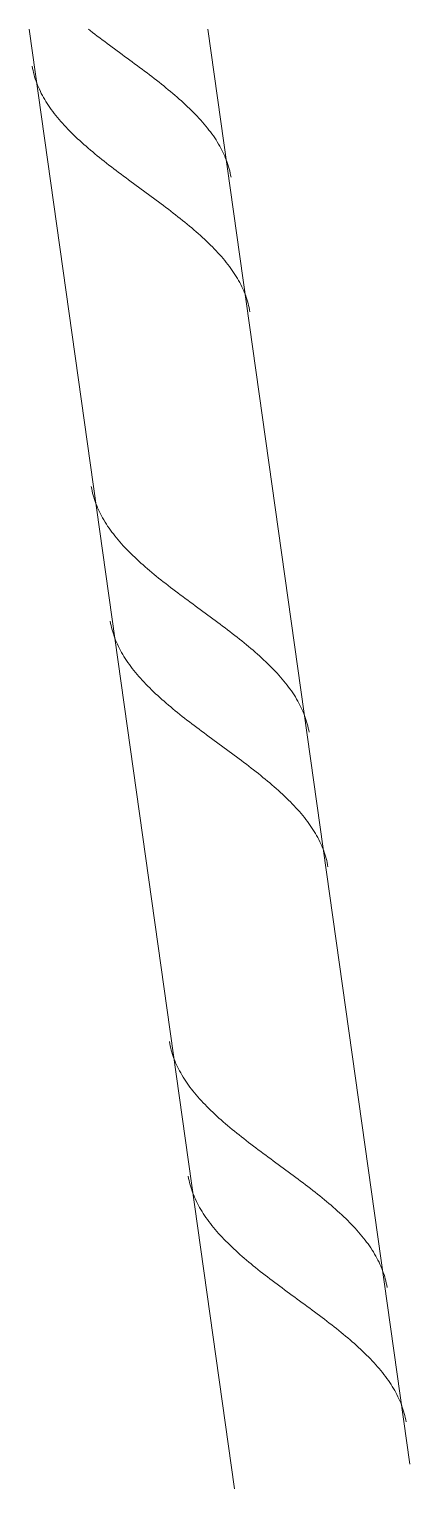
# Model space of a CAD drawing. Header units: inches. Extents: x -16566 to 235, y -92 to 81.
# Drawn here: x -16547.013 to -16545.938, y -64.625 to -60.5 of the extents above; entities that cross this region are included whole.
import ezdxf

# ---------------------------------------------------------------- set-up
doc = ezdxf.new("R2010")
doc.units = ezdxf.units.IN
doc.header["$MEASUREMENT"] = 0
doc.layers.add('A-WALL', color=113, linetype='Continuous', lineweight=18)
doc.layers.add('A-WALL-PATT', color=111, linetype='Continuous', lineweight=18)

# ---------------------------------------------------------------- blocks, each defined once
blk = doc.blocks.new('FP_7-DETAIL - FLOOR FRAMING - HOLLOWCORE SLAB FRONT')
at = {"layer": 'A-WALL', "lineweight": 9}
for p, q in [((16760.1373, -60.5003), (16760.7171, -64.6253)), ((16761.2122, -64.5557), (16760.6423, -60.5003))]:
    blk.add_line(p, q, dxfattribs=at)
at = {"layer": 'A-WALL-PATT', "color": 8, "lineweight": 9}
for p, q in [((16760.3044, -60.5003), (16760.3091, -60.504)), ((16760.3091, -60.504), (16760.3159, -60.5092)), ((16760.3159, -60.5092), (16760.3228, -60.5145)), ((16760.3228, -60.5145), (16760.3297, -60.5197)), ((16760.3297, -60.5197), (16760.3366, -60.5249)), ((16760.3366, -60.5249), (16760.3435, -60.5301)), ((16760.3435, -60.5301), (16760.3505, -60.5353)), ((16760.3505, -60.5353), (16760.3575, -60.5406)), ((16760.3575, -60.5406), (16760.3645, -60.5458)), ((16760.3645, -60.5458), (16760.3716, -60.551)), ((16760.3716, -60.551), (16760.3786, -60.5562)), ((16760.3786, -60.5562), (16760.3857, -60.5614)), ((16760.3857, -60.5614), (16760.3928, -60.5666)), ((16760.3928, -60.5666), (16760.3999, -60.5718)), ((16760.3999, -60.5718), (16760.4069, -60.577)), ((16760.4069, -60.577), (16760.414, -60.5822)), ((16760.414, -60.5822), (16760.4211, -60.5874)), ((16760.4211, -60.5874), (16760.4281, -60.5926)), ((16760.4281, -60.5926), (16760.4352, -60.5978)), ((16760.1458, -60.6048), (16760.1469, -60.6109)), ((16760.1469, -60.6109), (16760.1481, -60.6169)), ((16760.1481, -60.6169), (16760.1495, -60.6229)), ((16760.1495, -60.6229), (16760.151, -60.6289)), ((16760.151, -60.6289), (16760.1527, -60.6348)), ((16760.1527, -60.6348), (16760.1546, -60.6408)), ((16760.4352, -60.5978), (16760.4422, -60.603)), ((16760.4422, -60.603), (16760.4492, -60.6082)), ((16760.4492, -60.6082), (16760.4562, -60.6134)), ((16760.4562, -60.6134), (16760.4631, -60.6186)), ((16760.4631, -60.6186), (16760.4701, -60.6239)), ((16760.4701, -60.6239), (16760.4769, -60.6291)), ((16760.4769, -60.6291), (16760.4838, -60.6343)), ((16760.4838, -60.6343), (16760.4906, -60.6396)), ((16760.1546, -60.6408), (16760.1566, -60.6467)), ((16760.1566, -60.6467), (16760.1587, -60.6526)), ((16760.1587, -60.6526), (16760.161, -60.6584)), ((16760.161, -60.6584), (16760.1634, -60.6643)), ((16760.1634, -60.6643), (16760.166, -60.6701)), ((16760.166, -60.6701), (16760.1688, -60.6759)), ((16760.1688, -60.6759), (16760.1716, -60.6817)), ((16760.4906, -60.6396), (16760.4973, -60.6448)), ((16760.4973, -60.6448), (16760.504, -60.6501)), ((16760.504, -60.6501), (16760.5106, -60.6553)), ((16760.5106, -60.6553), (16760.5172, -60.6606)), ((16760.5172, -60.6606), (16760.5237, -60.6659)), ((16760.5237, -60.6659), (16760.5302, -60.6712)), ((16760.5302, -60.6712), (16760.5366, -60.6765)), ((16760.5366, -60.6765), (16760.5429, -60.6818)), ((16760.1716, -60.6817), (16760.1747, -60.6875)), ((16760.1747, -60.6875), (16760.1778, -60.6933)), ((16760.1778, -60.6933), (16760.1811, -60.699)), ((16760.1811, -60.699), (16760.1846, -60.7047)), ((16760.1846, -60.7047), (16760.1882, -60.7104)), ((16760.1882, -60.7104), (16760.1919, -60.7161)), ((16760.1919, -60.7161), (16760.1958, -60.7217)), ((16760.5429, -60.6818), (16760.5491, -60.6871)), ((16760.5491, -60.6871), (16760.5553, -60.6924)), ((16760.5553, -60.6924), (16760.5613, -60.6978)), ((16760.5613, -60.6978), (16760.5673, -60.7031)), ((16760.5673, -60.7031), (16760.5732, -60.7085)), ((16760.5732, -60.7085), (16760.579, -60.7139)), ((16760.579, -60.7139), (16760.5848, -60.7193)), ((16760.5848, -60.7193), (16760.5904, -60.7247)), ((16760.1958, -60.7217), (16760.1997, -60.7274)), ((16760.1997, -60.7274), (16760.2039, -60.733)), ((16760.2039, -60.733), (16760.2081, -60.7386)), ((16760.2081, -60.7386), (16760.2125, -60.7441)), ((16760.2125, -60.7441), (16760.217, -60.7497)), ((16760.217, -60.7497), (16760.2216, -60.7553)), ((16760.2216, -60.7553), (16760.2264, -60.7608)), ((16760.2264, -60.7608), (16760.2312, -60.7663)), ((16760.5904, -60.7247), (16760.5959, -60.7301)), ((16760.5959, -60.7301), (16760.6013, -60.7355)), ((16760.6013, -60.7355), (16760.6066, -60.741)), ((16760.6066, -60.741), (16760.6118, -60.7465)), ((16760.6118, -60.7465), (16760.6169, -60.7519)), ((16760.6169, -60.7519), (16760.6219, -60.7574)), ((16760.6219, -60.7574), (16760.6268, -60.7629)), ((16760.2312, -60.7663), (16760.2362, -60.7718)), ((16760.2362, -60.7718), (16760.2413, -60.7773)), ((16760.2413, -60.7773), (16760.2465, -60.7827)), ((16760.2465, -60.7827), (16760.2518, -60.7882)), ((16760.2518, -60.7882), (16760.2572, -60.7936)), ((16760.2572, -60.7936), (16760.2628, -60.799)), ((16760.2628, -60.799), (16760.2684, -60.8045)), ((16760.6268, -60.7629), (16760.6315, -60.7685)), ((16760.6315, -60.7685), (16760.6361, -60.774)), ((16760.6361, -60.774), (16760.6407, -60.7796)), ((16760.6407, -60.7796), (16760.645, -60.7852)), ((16760.645, -60.7852), (16760.6493, -60.7908)), ((16760.6493, -60.7908), (16760.6534, -60.7964)), ((16760.6534, -60.7964), (16760.6574, -60.802)), ((16760.6574, -60.802), (16760.6612, -60.8077)), ((16760.2684, -60.8045), (16760.2741, -60.8098)), ((16760.2741, -60.8098), (16760.2799, -60.8152)), ((16760.2799, -60.8152), (16760.2858, -60.8206)), ((16760.2858, -60.8206), (16760.2918, -60.8259)), ((16760.2918, -60.8259), (16760.2979, -60.8313)), ((16760.2979, -60.8313), (16760.304, -60.8366)), ((16760.304, -60.8366), (16760.3103, -60.8419)), ((16760.3103, -60.8419), (16760.3166, -60.8472)), ((16760.6612, -60.8077), (16760.665, -60.8133)), ((16760.665, -60.8133), (16760.6686, -60.819)), ((16760.6686, -60.819), (16760.672, -60.8248)), ((16760.672, -60.8248), (16760.6753, -60.8305)), ((16760.6753, -60.8305), (16760.6785, -60.8362)), ((16760.6785, -60.8362), (16760.6815, -60.842)), ((16760.6815, -60.842), (16760.6844, -60.8478)), ((16760.3166, -60.8472), (16760.323, -60.8525)), ((16760.323, -60.8525), (16760.3294, -60.8578)), ((16760.3294, -60.8578), (16760.3359, -60.8631)), ((16760.3359, -60.8631), (16760.3425, -60.8684)), ((16760.3425, -60.8684), (16760.3491, -60.8737)), ((16760.3491, -60.8737), (16760.3558, -60.8789)), ((16760.3558, -60.8789), (16760.3626, -60.8842)), ((16760.3626, -60.8842), (16760.3694, -60.8894)), ((16760.6844, -60.8478), (16760.6871, -60.8536)), ((16760.6871, -60.8536), (16760.6897, -60.8594)), ((16760.6897, -60.8594), (16760.6921, -60.8653)), ((16760.6921, -60.8653), (16760.6944, -60.8712)), ((16760.6944, -60.8712), (16760.6966, -60.8771)), ((16760.6966, -60.8771), (16760.6986, -60.883)), ((16760.6986, -60.883), (16760.7004, -60.8889)), ((16760.3694, -60.8894), (16760.3762, -60.8946)), ((16760.3762, -60.8946), (16760.3831, -60.8999)), ((16760.3831, -60.8999), (16760.39, -60.9051)), ((16760.39, -60.9051), (16760.3969, -60.9103)), ((16760.3969, -60.9103), (16760.4039, -60.9155)), ((16760.4039, -60.9155), (16760.4109, -60.9207)), ((16760.4109, -60.9207), (16760.418, -60.9259)), ((16760.418, -60.9259), (16760.425, -60.9312)), ((16760.7004, -60.8889), (16760.7021, -60.8949)), ((16760.7021, -60.8949), (16760.7037, -60.9009)), ((16760.7037, -60.9009), (16760.705, -60.9069)), ((16760.705, -60.9069), (16760.7063, -60.9129)), ((16760.7063, -60.9129), (16760.7074, -60.9189)), ((16760.425, -60.9312), (16760.4321, -60.9364)), ((16760.4321, -60.9364), (16760.4391, -60.9416)), ((16760.4391, -60.9416), (16760.4462, -60.9468)), ((16760.4462, -60.9468), (16760.4533, -60.952)), ((16760.4533, -60.952), (16760.4604, -60.9572)), ((16760.4604, -60.9572), (16760.4674, -60.9624)), ((16760.4674, -60.9624), (16760.4745, -60.9676)), ((16760.4745, -60.9676), (16760.4816, -60.9728)), ((16760.4816, -60.9728), (16760.4886, -60.978)), ((16760.4886, -60.978), (16760.4956, -60.9832)), ((16760.4956, -60.9832), (16760.5027, -60.9884)), ((16760.5027, -60.9884), (16760.5096, -60.9936)), ((16760.5096, -60.9936), (16760.5166, -60.9988)), ((16760.5166, -60.9988), (16760.5235, -61.0041)), ((16760.5235, -61.0041), (16760.5304, -61.0093)), ((16760.5304, -61.0093), (16760.5372, -61.0145)), ((16760.5372, -61.0145), (16760.544, -61.0198)), ((16760.544, -61.0198), (16760.5507, -61.025)), ((16760.5507, -61.025), (16760.5574, -61.0303)), ((16760.5574, -61.0303), (16760.5641, -61.0355)), ((16760.5641, -61.0355), (16760.5706, -61.0408)), ((16760.5706, -61.0408), (16760.5772, -61.0461)), ((16760.5772, -61.0461), (16760.5836, -61.0514)), ((16760.5836, -61.0514), (16760.59, -61.0567)), ((16760.59, -61.0567), (16760.5963, -61.062)), ((16760.5963, -61.062), (16760.6025, -61.0673)), ((16760.6025, -61.0673), (16760.6087, -61.0726)), ((16760.6087, -61.0726), (16760.6148, -61.078)), ((16760.6148, -61.078), (16760.6208, -61.0833)), ((16760.6208, -61.0833), (16760.6267, -61.0887)), ((16760.6267, -61.0887), (16760.6325, -61.0941)), ((16760.6325, -61.0941), (16760.6382, -61.0995)), ((16760.6382, -61.0995), (16760.6438, -61.1049)), ((16760.6438, -61.1049), (16760.6493, -61.1103)), ((16760.6493, -61.1103), (16760.6548, -61.1157)), ((16760.6548, -61.1157), (16760.6601, -61.1212)), ((16760.6601, -61.1212), (16760.6653, -61.1266)), ((16760.6653, -61.1266), (16760.6704, -61.1321)), ((16760.6704, -61.1321), (16760.6753, -61.1376)), ((16760.6753, -61.1376), (16760.6802, -61.1431)), ((16760.6802, -61.1431), (16760.685, -61.1487)), ((16760.685, -61.1487), (16760.6896, -61.1542)), ((16760.6896, -61.1542), (16760.6941, -61.1598)), ((16760.6941, -61.1598), (16760.6985, -61.1654)), ((16760.6985, -61.1654), (16760.7027, -61.1709)), ((16760.7027, -61.1709), (16760.7068, -61.1766)), ((16760.7068, -61.1766), (16760.7108, -61.1822)), ((16760.7108, -61.1822), (16760.7147, -61.1879)), ((16760.7147, -61.1879), (16760.7184, -61.1935)), ((16760.7184, -61.1935), (16760.722, -61.1992)), ((16760.722, -61.1992), (16760.7254, -61.2049)), ((16760.7254, -61.2049), (16760.7287, -61.2107)), ((16760.7287, -61.2107), (16760.7319, -61.2164)), ((16760.7319, -61.2164), (16760.7349, -61.2222)), ((16760.7349, -61.2222), (16760.7378, -61.228)), ((16760.7378, -61.228), (16760.7406, -61.2338)), ((16760.7406, -61.2338), (16760.7431, -61.2396)), ((16760.7431, -61.2396), (16760.7456, -61.2455)), ((16760.7456, -61.2455), (16760.7479, -61.2513)), ((16760.7479, -61.2513), (16760.75, -61.2572)), ((16760.75, -61.2572), (16760.752, -61.2632)), ((16760.752, -61.2632), (16760.7539, -61.2691)), ((16760.7539, -61.2691), (16760.7555, -61.2751)), ((16760.7555, -61.2751), (16760.7571, -61.281)), ((16760.7571, -61.281), (16760.7585, -61.287)), ((16760.7585, -61.287), (16760.7597, -61.2931)), ((16760.7597, -61.2931), (16760.7608, -61.2991)), ((16760.3128, -61.7931), (16760.3139, -61.7992)), ((16760.3139, -61.7992), (16760.3151, -61.8052)), ((16760.3151, -61.8052), (16760.3165, -61.8112)), ((16760.3165, -61.8112), (16760.318, -61.8172)), ((16760.318, -61.8172), (16760.3197, -61.8231)), ((16760.3197, -61.8231), (16760.3216, -61.8291)), ((16760.3216, -61.8291), (16760.3236, -61.835)), ((16760.3236, -61.835), (16760.3257, -61.8409)), ((16760.3257, -61.8409), (16760.328, -61.8468)), ((16760.328, -61.8468), (16760.3304, -61.8526)), ((16760.3304, -61.8526), (16760.333, -61.8584)), ((16760.333, -61.8584), (16760.3358, -61.8643)), ((16760.3358, -61.8643), (16760.3386, -61.8701)), ((16760.3386, -61.8701), (16760.3417, -61.8758)), ((16760.3417, -61.8758), (16760.3448, -61.8816)), ((16760.3448, -61.8816), (16760.3481, -61.8873)), ((16760.3481, -61.8873), (16760.3516, -61.893)), ((16760.3516, -61.893), (16760.3552, -61.8987)), ((16760.3552, -61.8987), (16760.3589, -61.9044)), ((16760.3589, -61.9044), (16760.3628, -61.91)), ((16760.3628, -61.91), (16760.3667, -61.9157)), ((16760.3667, -61.9157), (16760.3709, -61.9213)), ((16760.3709, -61.9213), (16760.3751, -61.9269)), ((16760.3751, -61.9269), (16760.3795, -61.9325)), ((16760.3795, -61.9325), (16760.384, -61.938)), ((16760.384, -61.938), (16760.3886, -61.9436)), ((16760.3886, -61.9436), (16760.3934, -61.9491)), ((16760.3934, -61.9491), (16760.3982, -61.9546)), ((16760.3982, -61.9546), (16760.4032, -61.9601)), ((16760.4032, -61.9601), (16760.4083, -61.9656)), ((16760.4083, -61.9656), (16760.4135, -61.9711)), ((16760.4135, -61.9711), (16760.4188, -61.9765)), ((16760.4188, -61.9765), (16760.4242, -61.9819)), ((16760.4242, -61.9819), (16760.4298, -61.9874)), ((16760.4298, -61.9874), (16760.4354, -61.9928)), ((16760.4354, -61.9928), (16760.4411, -61.9982)), ((16760.4411, -61.9982), (16760.4469, -62.0035)), ((16760.4469, -62.0035), (16760.4528, -62.0089)), ((16760.4528, -62.0089), (16760.4588, -62.0143)), ((16760.4588, -62.0143), (16760.4649, -62.0196)), ((16760.4649, -62.0196), (16760.471, -62.0249)), ((16760.471, -62.0249), (16760.4773, -62.0303)), ((16760.4773, -62.0303), (16760.4836, -62.0356)), ((16760.4836, -62.0356), (16760.49, -62.0409)), ((16760.49, -62.0409), (16760.4964, -62.0462)), ((16760.4964, -62.0462), (16760.5029, -62.0514)), ((16760.5029, -62.0514), (16760.5095, -62.0567)), ((16760.5095, -62.0567), (16760.5161, -62.062)), ((16760.5161, -62.062), (16760.5228, -62.0672)), ((16760.5228, -62.0672), (16760.5296, -62.0725)), ((16760.5296, -62.0725), (16760.5364, -62.0777)), ((16760.5364, -62.0777), (16760.5432, -62.083)), ((16760.5432, -62.083), (16760.5501, -62.0882)), ((16760.5501, -62.0882), (16760.557, -62.0934)), ((16760.557, -62.0934), (16760.564, -62.0986)), ((16760.564, -62.0986), (16760.5709, -62.1038)), ((16760.5709, -62.1038), (16760.5779, -62.1091)), ((16760.5779, -62.1091), (16760.585, -62.1143)), ((16760.585, -62.1143), (16760.592, -62.1195)), ((16760.592, -62.1195), (16760.5991, -62.1247)), ((16760.5991, -62.1247), (16760.6061, -62.1299)), ((16760.6061, -62.1299), (16760.6132, -62.1351)), ((16760.6132, -62.1351), (16760.6203, -62.1403)), ((16760.6203, -62.1403), (16760.6274, -62.1455)), ((16760.6274, -62.1455), (16760.6345, -62.1507)), ((16760.6345, -62.1507), (16760.6415, -62.1559)), ((16760.6415, -62.1559), (16760.6486, -62.1611)), ((16760.6486, -62.1611), (16760.6556, -62.1663)), ((16760.3662, -62.1733), (16760.3673, -62.1794)), ((16760.3673, -62.1794), (16760.3685, -62.1854)), ((16760.3685, -62.1854), (16760.3699, -62.1914)), ((16760.3699, -62.1914), (16760.3715, -62.1974)), ((16760.3715, -62.1974), (16760.3732, -62.2033)), ((16760.3732, -62.2033), (16760.375, -62.2093)), ((16760.6556, -62.1663), (16760.6627, -62.1715)), ((16760.6627, -62.1715), (16760.6697, -62.1767)), ((16760.6697, -62.1767), (16760.6766, -62.1819)), ((16760.6766, -62.1819), (16760.6836, -62.1872)), ((16760.6836, -62.1872), (16760.6905, -62.1924)), ((16760.6905, -62.1924), (16760.6974, -62.1976)), ((16760.6974, -62.1976), (16760.7042, -62.2028)), ((16760.7042, -62.2028), (16760.711, -62.2081)), ((16760.375, -62.2093), (16760.377, -62.2152)), ((16760.377, -62.2152), (16760.3791, -62.2211)), ((16760.3791, -62.2211), (16760.3814, -62.2269)), ((16760.3814, -62.2269), (16760.3839, -62.2328)), ((16760.3839, -62.2328), (16760.3865, -62.2386)), ((16760.3865, -62.2386), (16760.3892, -62.2444)), ((16760.3892, -62.2444), (16760.3921, -62.2502)), ((16760.711, -62.2081), (16760.7177, -62.2133)), ((16760.7177, -62.2133), (16760.7244, -62.2186)), ((16760.7244, -62.2186), (16760.7311, -62.2239)), ((16760.7311, -62.2239), (16760.7377, -62.2291)), ((16760.7377, -62.2291), (16760.7442, -62.2344)), ((16760.7442, -62.2344), (16760.7506, -62.2397)), ((16760.7506, -62.2397), (16760.757, -62.245)), ((16760.757, -62.245), (16760.7633, -62.2503)), ((16760.3921, -62.2502), (16760.3951, -62.256)), ((16760.3951, -62.256), (16760.3983, -62.2618)), ((16760.3983, -62.2618), (16760.4016, -62.2675)), ((16760.4016, -62.2675), (16760.405, -62.2732)), ((16760.405, -62.2732), (16760.4086, -62.2789)), ((16760.4086, -62.2789), (16760.4123, -62.2846)), ((16760.4123, -62.2846), (16760.4162, -62.2902)), ((16760.7633, -62.2503), (16760.7696, -62.2556)), ((16760.7696, -62.2556), (16760.7757, -62.261)), ((16760.7757, -62.261), (16760.7818, -62.2663)), ((16760.7818, -62.2663), (16760.7878, -62.2716)), ((16760.7878, -62.2716), (16760.7937, -62.277)), ((16760.7937, -62.277), (16760.7995, -62.2824)), ((16760.7995, -62.2824), (16760.8052, -62.2878)), ((16760.4162, -62.2902), (16760.4202, -62.2959)), ((16760.4202, -62.2959), (16760.4243, -62.3015)), ((16760.4243, -62.3015), (16760.4286, -62.3071)), ((16760.4286, -62.3071), (16760.4329, -62.3127)), ((16760.4329, -62.3127), (16760.4374, -62.3182)), ((16760.4374, -62.3182), (16760.4421, -62.3238)), ((16760.4421, -62.3238), (16760.4468, -62.3293)), ((16760.8052, -62.2878), (16760.8108, -62.2932)), ((16760.8108, -62.2932), (16760.8163, -62.2986)), ((16760.8163, -62.2986), (16760.8218, -62.304)), ((16760.8218, -62.304), (16760.8271, -62.3095)), ((16760.8271, -62.3095), (16760.8323, -62.315)), ((16760.8323, -62.315), (16760.8374, -62.3204)), ((16760.8374, -62.3204), (16760.8424, -62.3259)), ((16760.8424, -62.3259), (16760.8472, -62.3315)), ((16760.4468, -62.3293), (16760.4517, -62.3348)), ((16760.4517, -62.3348), (16760.4566, -62.3403)), ((16760.4566, -62.3403), (16760.4617, -62.3458)), ((16760.4617, -62.3458), (16760.4669, -62.3512)), ((16760.4669, -62.3512), (16760.4723, -62.3567)), ((16760.4723, -62.3567), (16760.4777, -62.3621)), ((16760.4777, -62.3621), (16760.4832, -62.3676)), ((16760.4832, -62.3676), (16760.4888, -62.373)), ((16760.8472, -62.3315), (16760.852, -62.337)), ((16760.852, -62.337), (16760.8566, -62.3425)), ((16760.8566, -62.3425), (16760.8611, -62.3481)), ((16760.8611, -62.3481), (16760.8655, -62.3537)), ((16760.8655, -62.3537), (16760.8697, -62.3593)), ((16760.8697, -62.3593), (16760.8738, -62.3649)), ((16760.8738, -62.3649), (16760.8778, -62.3705)), ((16760.4888, -62.373), (16760.4945, -62.3783)), ((16760.4945, -62.3783), (16760.5003, -62.3837)), ((16760.5003, -62.3837), (16760.5062, -62.3891)), ((16760.5062, -62.3891), (16760.5122, -62.3944)), ((16760.5122, -62.3944), (16760.5183, -62.3998)), ((16760.5183, -62.3998), (16760.5245, -62.4051)), ((16760.5245, -62.4051), (16760.5307, -62.4104)), ((16760.5307, -62.4104), (16760.537, -62.4158)), ((16760.8778, -62.3705), (16760.8817, -62.3762)), ((16760.8817, -62.3762), (16760.8854, -62.3819)), ((16760.8854, -62.3819), (16760.889, -62.3875)), ((16760.889, -62.3875), (16760.8924, -62.3933)), ((16760.8924, -62.3933), (16760.8958, -62.399)), ((16760.8958, -62.399), (16760.8989, -62.4047)), ((16760.8989, -62.4047), (16760.9019, -62.4105)), ((16760.9019, -62.4105), (16760.9048, -62.4163)), ((16760.537, -62.4158), (16760.5434, -62.4211)), ((16760.5434, -62.4211), (16760.5498, -62.4263)), ((16760.5498, -62.4263), (16760.5564, -62.4316)), ((16760.5564, -62.4316), (16760.5629, -62.4369)), ((16760.5629, -62.4369), (16760.5696, -62.4422)), ((16760.5696, -62.4422), (16760.5763, -62.4474)), ((16760.5763, -62.4474), (16760.583, -62.4527)), ((16760.9048, -62.4163), (16760.9076, -62.4221)), ((16760.9076, -62.4221), (16760.9101, -62.4279)), ((16760.9101, -62.4279), (16760.9126, -62.4338)), ((16760.9126, -62.4338), (16760.9149, -62.4397)), ((16760.9149, -62.4397), (16760.917, -62.4456)), ((16760.917, -62.4456), (16760.919, -62.4515)), ((16760.919, -62.4515), (16760.9209, -62.4574)), ((16760.583, -62.4527), (16760.5898, -62.4579)), ((16760.5898, -62.4579), (16760.5966, -62.4631)), ((16760.5966, -62.4631), (16760.6035, -62.4684)), ((16760.6035, -62.4684), (16760.6104, -62.4736)), ((16760.6104, -62.4736), (16760.6174, -62.4788)), ((16760.6174, -62.4788), (16760.6244, -62.484)), ((16760.6244, -62.484), (16760.6314, -62.4892)), ((16760.6314, -62.4892), (16760.6384, -62.4944)), ((16760.9209, -62.4574), (16760.9226, -62.4634)), ((16760.9226, -62.4634), (16760.9241, -62.4694)), ((16760.9241, -62.4694), (16760.9255, -62.4754)), ((16760.9255, -62.4754), (16760.9267, -62.4814)), ((16760.9267, -62.4814), (16760.9278, -62.4874)), ((16760.6384, -62.4944), (16760.6454, -62.4997)), ((16760.6454, -62.4997), (16760.6525, -62.5049)), ((16760.6525, -62.5049), (16760.6596, -62.5101)), ((16760.6596, -62.5101), (16760.6666, -62.5153)), ((16760.6666, -62.5153), (16760.6737, -62.5205)), ((16760.6737, -62.5205), (16760.6808, -62.5257)), ((16760.6808, -62.5257), (16760.6879, -62.5309)), ((16760.6879, -62.5309), (16760.695, -62.5361)), ((16760.695, -62.5361), (16760.702, -62.5413)), ((16760.702, -62.5413), (16760.7091, -62.5465)), ((16760.7091, -62.5465), (16760.7161, -62.5517)), ((16760.7161, -62.5517), (16760.7231, -62.5569)), ((16760.7231, -62.5569), (16760.7301, -62.5621)), ((16760.7301, -62.5621), (16760.737, -62.5673)), ((16760.737, -62.5673), (16760.7439, -62.5726)), ((16760.7439, -62.5726), (16760.7508, -62.5778)), ((16760.7508, -62.5778), (16760.7576, -62.583)), ((16760.7576, -62.583), (16760.7644, -62.5883)), ((16760.7644, -62.5883), (16760.7712, -62.5935)), ((16760.7712, -62.5935), (16760.7779, -62.5988)), ((16760.7779, -62.5988), (16760.7845, -62.604)), ((16760.7845, -62.604), (16760.7911, -62.6093)), ((16760.7911, -62.6093), (16760.7976, -62.6146)), ((16760.7976, -62.6146), (16760.8041, -62.6199)), ((16760.8041, -62.6199), (16760.8104, -62.6252)), ((16760.8104, -62.6252), (16760.8167, -62.6305)), ((16760.8167, -62.6305), (16760.823, -62.6358)), ((16760.823, -62.6358), (16760.8291, -62.6411)), ((16760.8291, -62.6411), (16760.8352, -62.6465)), ((16760.8352, -62.6465), (16760.8412, -62.6518)), ((16760.8412, -62.6518), (16760.8471, -62.6572)), ((16760.8471, -62.6572), (16760.8529, -62.6626)), ((16760.8529, -62.6626), (16760.8586, -62.668)), ((16760.8586, -62.668), (16760.8643, -62.6734)), ((16760.8643, -62.6734), (16760.8698, -62.6788)), ((16760.8698, -62.6788), (16760.8752, -62.6842)), ((16760.8752, -62.6842), (16760.8805, -62.6897)), ((16760.8805, -62.6897), (16760.8857, -62.6951)), ((16760.8857, -62.6951), (16760.8908, -62.7006)), ((16760.8908, -62.7006), (16760.8958, -62.7061)), ((16760.8958, -62.7061), (16760.9006, -62.7116)), ((16760.9006, -62.7116), (16760.9054, -62.7172)), ((16760.9054, -62.7172), (16760.91, -62.7227)), ((16760.91, -62.7227), (16760.9145, -62.7283)), ((16760.9145, -62.7283), (16760.9189, -62.7339)), ((16760.9189, -62.7339), (16760.9231, -62.7395)), ((16760.9231, -62.7395), (16760.9273, -62.7451)), ((16760.9273, -62.7451), (16760.9313, -62.7507)), ((16760.9313, -62.7507), (16760.9351, -62.7564)), ((16760.9351, -62.7564), (16760.9388, -62.762)), ((16760.9388, -62.762), (16760.9424, -62.7677)), ((16760.9424, -62.7677), (16760.9459, -62.7734)), ((16760.9459, -62.7734), (16760.9492, -62.7792)), ((16760.9492, -62.7792), (16760.9524, -62.7849)), ((16760.9524, -62.7849), (16760.9554, -62.7907)), ((16760.9554, -62.7907), (16760.9583, -62.7965)), ((16760.9583, -62.7965), (16760.961, -62.8023)), ((16760.961, -62.8023), (16760.9636, -62.8081)), ((16760.9636, -62.8081), (16760.966, -62.814)), ((16760.966, -62.814), (16760.9683, -62.8199)), ((16760.9683, -62.8199), (16760.9705, -62.8257)), ((16760.9705, -62.8257), (16760.9725, -62.8317)), ((16760.9725, -62.8317), (16760.9743, -62.8376)), ((16760.9743, -62.8376), (16760.976, -62.8436)), ((16760.976, -62.8436), (16760.9775, -62.8495)), ((16760.9775, -62.8495), (16760.9789, -62.8555)), ((16760.9789, -62.8555), (16760.9802, -62.8616)), ((16760.9802, -62.8616), (16760.9812, -62.8676)), ((16760.5332, -63.3616), (16760.5343, -63.3677)), ((16760.5343, -63.3677), (16760.5355, -63.3737)), ((16760.5355, -63.3737), (16760.5369, -63.3797)), ((16760.5369, -63.3797), (16760.5385, -63.3857)), ((16760.5385, -63.3857), (16760.5402, -63.3916)), ((16760.5402, -63.3916), (16760.542, -63.3976)), ((16760.542, -63.3976), (16760.544, -63.4035)), ((16760.544, -63.4035), (16760.5461, -63.4094)), ((16760.5461, -63.4094), (16760.5484, -63.4153)), ((16760.5484, -63.4153), (16760.5509, -63.4211)), ((16760.5509, -63.4211), (16760.5535, -63.427)), ((16760.5535, -63.427), (16760.5562, -63.4328)), ((16760.5562, -63.4328), (16760.5591, -63.4386)), ((16760.5591, -63.4386), (16760.5621, -63.4443)), ((16760.5621, -63.4443), (16760.5653, -63.4501)), ((16760.5653, -63.4501), (16760.5686, -63.4558)), ((16760.5686, -63.4558), (16760.572, -63.4615)), ((16760.572, -63.4615), (16760.5756, -63.4672)), ((16760.5756, -63.4672), (16760.5793, -63.4729)), ((16760.5793, -63.4729), (16760.5832, -63.4785)), ((16760.5832, -63.4785), (16760.5872, -63.4842)), ((16760.5872, -63.4842), (16760.5913, -63.4898)), ((16760.5913, -63.4898), (16760.5956, -63.4954)), ((16760.5956, -63.4954), (16760.5999, -63.501)), ((16760.5999, -63.501), (16760.6044, -63.5065)), ((16760.6044, -63.5065), (16760.6091, -63.5121)), ((16760.6091, -63.5121), (16760.6138, -63.5176)), ((16760.6138, -63.5176), (16760.6187, -63.5231)), ((16760.6187, -63.5231), (16760.6237, -63.5286)), ((16760.6237, -63.5286), (16760.6287, -63.5341)), ((16760.6287, -63.5341), (16760.634, -63.5396)), ((16760.634, -63.5396), (16760.6393, -63.545)), ((16760.6393, -63.545), (16760.6447, -63.5505)), ((16760.6447, -63.5505), (16760.6502, -63.5559)), ((16760.6502, -63.5559), (16760.6558, -63.5613)), ((16760.6558, -63.5613), (16760.6615, -63.5667)), ((16760.6615, -63.5667), (16760.6673, -63.572)), ((16760.6673, -63.572), (16760.6733, -63.5774)), ((16760.6733, -63.5774), (16760.6792, -63.5828)), ((16760.6792, -63.5828), (16760.6853, -63.5881)), ((16760.6853, -63.5881), (16760.6915, -63.5934)), ((16760.6915, -63.5934), (16760.6977, -63.5988)), ((16760.6977, -63.5988), (16760.704, -63.6041)), ((16760.704, -63.6041), (16760.7104, -63.6094)), ((16760.7104, -63.6094), (16760.7169, -63.6147)), ((16760.7169, -63.6147), (16760.7234, -63.6199)), ((16760.7234, -63.6199), (16760.7299, -63.6252)), ((16760.7299, -63.6252), (16760.7366, -63.6305)), ((16760.7366, -63.6305), (16760.7433, -63.6357)), ((16760.7433, -63.6357), (16760.75, -63.641)), ((16760.75, -63.641), (16760.7568, -63.6462)), ((16760.7568, -63.6462), (16760.7637, -63.6515)), ((16760.7637, -63.6515), (16760.7705, -63.6567)), ((16760.7705, -63.6567), (16760.7774, -63.6619)), ((16760.7774, -63.6619), (16760.7844, -63.6671)), ((16760.7844, -63.6671), (16760.7914, -63.6723)), ((16760.7914, -63.6723), (16760.7984, -63.6776)), ((16760.7984, -63.6776), (16760.8054, -63.6828)), ((16760.8054, -63.6828), (16760.8124, -63.688)), ((16760.8124, -63.688), (16760.8195, -63.6932)), ((16760.8195, -63.6932), (16760.8266, -63.6984)), ((16760.8266, -63.6984), (16760.8337, -63.7036)), ((16760.8337, -63.7036), (16760.8407, -63.7088)), ((16760.8407, -63.7088), (16760.8478, -63.714)), ((16760.8478, -63.714), (16760.8549, -63.7192)), ((16760.8549, -63.7192), (16760.862, -63.7244)), ((16760.862, -63.7244), (16760.869, -63.7296)), ((16760.869, -63.7296), (16760.8761, -63.7348)), ((16760.5867, -63.7418), (16760.5877, -63.7479)), ((16760.5877, -63.7479), (16760.589, -63.7539)), ((16760.589, -63.7539), (16760.5904, -63.7599)), ((16760.5904, -63.7599), (16760.5919, -63.7659)), ((16760.5919, -63.7659), (16760.5936, -63.7718)), ((16760.5936, -63.7718), (16760.5954, -63.7778)), ((16760.8761, -63.7348), (16760.8831, -63.74)), ((16760.8831, -63.74), (16760.8901, -63.7452)), ((16760.8901, -63.7452), (16760.8971, -63.7504)), ((16760.8971, -63.7504), (16760.904, -63.7557)), ((16760.904, -63.7557), (16760.9109, -63.7609)), ((16760.9109, -63.7609), (16760.9178, -63.7661)), ((16760.9178, -63.7661), (16760.9247, -63.7713)), ((16760.9247, -63.7713), (16760.9314, -63.7766)), ((16760.5954, -63.7778), (16760.5974, -63.7837)), ((16760.5974, -63.7837), (16760.5996, -63.7896)), ((16760.5996, -63.7896), (16760.6019, -63.7955)), ((16760.6019, -63.7955), (16760.6043, -63.8013)), ((16760.6043, -63.8013), (16760.6069, -63.8071)), ((16760.6069, -63.8071), (16760.6096, -63.8129)), ((16760.6096, -63.8129), (16760.6125, -63.8187)), ((16760.9314, -63.7766), (16760.9382, -63.7818)), ((16760.9382, -63.7818), (16760.9449, -63.7871)), ((16760.9449, -63.7871), (16760.9515, -63.7924)), ((16760.9515, -63.7924), (16760.9581, -63.7976)), ((16760.9581, -63.7976), (16760.9646, -63.8029)), ((16760.9646, -63.8029), (16760.9711, -63.8082)), ((16760.9711, -63.8082), (16760.9774, -63.8135)), ((16760.9774, -63.8135), (16760.9838, -63.8188)), ((16760.6125, -63.8187), (16760.6155, -63.8245)), ((16760.6155, -63.8245), (16760.6187, -63.8303)), ((16760.6187, -63.8303), (16760.622, -63.836)), ((16760.622, -63.836), (16760.6255, -63.8417)), ((16760.6255, -63.8417), (16760.629, -63.8474)), ((16760.629, -63.8474), (16760.6328, -63.8531)), ((16760.6328, -63.8531), (16760.6366, -63.8587)), ((16760.9838, -63.8188), (16760.99, -63.8241)), ((16760.99, -63.8241), (16760.9961, -63.8295)), ((16760.9961, -63.8295), (16761.0022, -63.8348)), ((16761.0022, -63.8348), (16761.0082, -63.8402)), ((16761.0082, -63.8402), (16761.0141, -63.8455)), ((16761.0141, -63.8455), (16761.0199, -63.8509)), ((16761.0199, -63.8509), (16761.0256, -63.8563)), ((16760.6366, -63.8587), (16760.6406, -63.8644)), ((16760.6406, -63.8644), (16760.6447, -63.87)), ((16760.6447, -63.87), (16760.649, -63.8756)), ((16760.649, -63.8756), (16760.6534, -63.8812)), ((16760.6534, -63.8812), (16760.6579, -63.8867)), ((16760.6579, -63.8867), (16760.6625, -63.8923)), ((16760.6625, -63.8923), (16760.6672, -63.8978)), ((16761.0256, -63.8563), (16761.0313, -63.8617)), ((16761.0313, -63.8617), (16761.0368, -63.8671)), ((16761.0368, -63.8671), (16761.0422, -63.8726)), ((16761.0422, -63.8726), (16761.0475, -63.878)), ((16761.0475, -63.878), (16761.0527, -63.8835)), ((16761.0527, -63.8835), (16761.0578, -63.8889)), ((16761.0578, -63.8889), (16761.0628, -63.8944)), ((16761.0628, -63.8944), (16761.0677, -63.9)), ((16760.6672, -63.8978), (16760.6721, -63.9033)), ((16760.6721, -63.9033), (16760.6771, -63.9088)), ((16760.6771, -63.9088), (16760.6822, -63.9143)), ((16760.6822, -63.9143), (16760.6874, -63.9197)), ((16760.6874, -63.9197), (16760.6927, -63.9252)), ((16760.6927, -63.9252), (16760.6981, -63.9306)), ((16760.6981, -63.9306), (16760.7036, -63.9361)), ((16760.7036, -63.9361), (16760.7093, -63.9415)), ((16761.0677, -63.9), (16761.0724, -63.9055)), ((16761.0724, -63.9055), (16761.077, -63.911)), ((16761.077, -63.911), (16761.0815, -63.9166)), ((16761.0815, -63.9166), (16761.0859, -63.9222)), ((16761.0859, -63.9222), (16761.0902, -63.9278)), ((16761.0902, -63.9278), (16761.0943, -63.9334)), ((16761.0943, -63.9334), (16761.0983, -63.939)), ((16760.7093, -63.9415), (16760.715, -63.9469)), ((16760.715, -63.9469), (16760.7208, -63.9522)), ((16760.7208, -63.9522), (16760.7267, -63.9576)), ((16760.7267, -63.9576), (16760.7327, -63.963)), ((16760.7327, -63.963), (16760.7387, -63.9683)), ((16760.7387, -63.9683), (16760.7449, -63.9736)), ((16760.7449, -63.9736), (16760.7511, -63.9789)), ((16761.0983, -63.939), (16761.1021, -63.9447)), ((16761.1021, -63.9447), (16761.1058, -63.9504)), ((16761.1058, -63.9504), (16761.1094, -63.956)), ((16761.1094, -63.956), (16761.1129, -63.9618)), ((16761.1129, -63.9618), (16761.1162, -63.9675)), ((16761.1162, -63.9675), (16761.1194, -63.9732)), ((16761.1194, -63.9732), (16761.1224, -63.979)), ((16760.7511, -63.9789), (16760.7575, -63.9843)), ((16760.7575, -63.9843), (16760.7638, -63.9896)), ((16760.7638, -63.9896), (16760.7703, -63.9948)), ((16760.7703, -63.9948), (16760.7768, -64.0001)), ((16760.7768, -64.0001), (16760.7834, -64.0054)), ((16760.7834, -64.0054), (16760.79, -64.0107)), ((16760.79, -64.0107), (16760.7967, -64.0159)), ((16760.7967, -64.0159), (16760.8035, -64.0212)), ((16761.1224, -63.979), (16761.1253, -63.9848)), ((16761.1253, -63.9848), (16761.128, -63.9906)), ((16761.128, -63.9906), (16761.1306, -63.9964)), ((16761.1306, -63.9964), (16761.133, -64.0023)), ((16761.133, -64.0023), (16761.1353, -64.0082)), ((16761.1353, -64.0082), (16761.1375, -64.0141)), ((16761.1375, -64.0141), (16761.1395, -64.02)), ((16761.1395, -64.02), (16761.1413, -64.0259)), ((16760.8035, -64.0212), (16760.8102, -64.0264)), ((16760.8102, -64.0264), (16760.8171, -64.0316)), ((16760.8171, -64.0316), (16760.824, -64.0369)), ((16760.824, -64.0369), (16760.8309, -64.0421)), ((16760.8309, -64.0421), (16760.8378, -64.0473)), ((16760.8378, -64.0473), (16760.8448, -64.0525)), ((16760.8448, -64.0525), (16760.8518, -64.0577)), ((16760.8518, -64.0577), (16760.8588, -64.063)), ((16761.1413, -64.0259), (16761.143, -64.0319)), ((16761.143, -64.0319), (16761.1445, -64.0379)), ((16761.1445, -64.0379), (16761.1459, -64.0439)), ((16761.1459, -64.0439), (16761.1472, -64.0499)), ((16761.1472, -64.0499), (16761.1482, -64.0559)), ((16760.8588, -64.063), (16760.8659, -64.0682)), ((16760.8659, -64.0682), (16760.8729, -64.0734)), ((16760.8729, -64.0734), (16760.88, -64.0786)), ((16760.88, -64.0786), (16760.8871, -64.0838)), ((16760.8871, -64.0838), (16760.8942, -64.089)), ((16760.8942, -64.089), (16760.9012, -64.0942)), ((16760.9012, -64.0942), (16760.9083, -64.0994)), ((16760.9083, -64.0994), (16760.9154, -64.1046)), ((16760.9154, -64.1046), (16760.9225, -64.1098)), ((16760.9225, -64.1098), (16760.9295, -64.115)), ((16760.9295, -64.115), (16760.9365, -64.1202)), ((16760.9365, -64.1202), (16760.9435, -64.1254)), ((16760.9435, -64.1254), (16760.9505, -64.1306)), ((16760.9505, -64.1306), (16760.9575, -64.1358)), ((16760.9575, -64.1358), (16760.9644, -64.1411)), ((16760.9644, -64.1411), (16760.9712, -64.1463)), ((16760.9712, -64.1463), (16760.9781, -64.1515)), ((16760.9781, -64.1515), (16760.9849, -64.1568)), ((16760.9849, -64.1568), (16760.9916, -64.162)), ((16760.9916, -64.162), (16760.9983, -64.1673)), ((16760.9983, -64.1673), (16761.0049, -64.1725)), ((16761.0049, -64.1725), (16761.0115, -64.1778)), ((16761.0115, -64.1778), (16761.018, -64.1831)), ((16761.018, -64.1831), (16761.0245, -64.1884)), ((16761.0245, -64.1884), (16761.0309, -64.1937)), ((16761.0309, -64.1937), (16761.0372, -64.199)), ((16761.0372, -64.199), (16761.0434, -64.2043)), ((16761.0434, -64.2043), (16761.0496, -64.2096)), ((16761.0496, -64.2096), (16761.0557, -64.215)), ((16761.0557, -64.215), (16761.0616, -64.2203)), ((16761.0616, -64.2203), (16761.0675, -64.2257)), ((16761.0675, -64.2257), (16761.0734, -64.2311)), ((16761.0734, -64.2311), (16761.0791, -64.2365)), ((16761.0791, -64.2365), (16761.0847, -64.2419)), ((16761.0847, -64.2419), (16761.0902, -64.2473)), ((16761.0902, -64.2473), (16761.0956, -64.2527)), ((16761.0956, -64.2527), (16761.1009, -64.2582)), ((16761.1009, -64.2582), (16761.1061, -64.2636)), ((16761.1061, -64.2636), (16761.1112, -64.2691)), ((16761.1112, -64.2691), (16761.1162, -64.2746)), ((16761.1162, -64.2746), (16761.1211, -64.2801)), ((16761.1211, -64.2801), (16761.1258, -64.2857)), ((16761.1258, -64.2857), (16761.1305, -64.2912)), ((16761.1305, -64.2912), (16761.135, -64.2968)), ((16761.135, -64.2968), (16761.1393, -64.3024)), ((16761.1393, -64.3024), (16761.1436, -64.308)), ((16761.1436, -64.308), (16761.1477, -64.3136)), ((16761.1477, -64.3136), (16761.1517, -64.3192)), ((16761.1517, -64.3192), (16761.1556, -64.3249)), ((16761.1556, -64.3249), (16761.1593, -64.3305)), ((16761.1593, -64.3305), (16761.1629, -64.3362)), ((16761.1629, -64.3362), (16761.1663, -64.3419)), ((16761.1663, -64.3419), (16761.1696, -64.3477)), ((16761.1696, -64.3477), (16761.1728, -64.3534)), ((16761.1728, -64.3534), (16761.1758, -64.3592)), ((16761.1758, -64.3592), (16761.1787, -64.365)), ((16761.1787, -64.365), (16761.1814, -64.3708)), ((16761.1814, -64.3708), (16761.184, -64.3766)), ((16761.184, -64.3766), (16761.1865, -64.3825)), ((16761.1865, -64.3825), (16761.1888, -64.3884)), ((16761.1888, -64.3884), (16761.1909, -64.3943)), ((16761.1909, -64.3943), (16761.1929, -64.4002)), ((16761.1929, -64.4002), (16761.1947, -64.4061)), ((16761.1947, -64.4061), (16761.1964, -64.4121)), ((16761.1964, -64.4121), (16761.198, -64.418)), ((16761.198, -64.418), (16761.1994, -64.424)), ((16761.1994, -64.424), (16761.2006, -64.4301)), ((16761.2006, -64.4301), (16761.2017, -64.4361))]:
    blk.add_line(p, q, dxfattribs=at)
blk = doc.blocks.new('Dowel10 - Dowel-1940377-DETAIL - FLOOR FRAMING - HOLLOWCORE SLAB FRONT')
at = {"layer": 'A-WALL', "lineweight": 9}
blk.add_blockref('FP_7-DETAIL - FLOOR FRAMING - HOLLOWCORE SLAB FRONT', (-16653.575, 0), dxfattribs=at)

msp = doc.modelspace()

# ---------------------------------------------------------------- block references
at = {"layer": 'A-WALL', "lineweight": 9}
msp.add_blockref('Dowel10 - Dowel-1940377-DETAIL - FLOOR FRAMING - HOLLOWCORE SLAB FRONT', (-16653.57497, 0), dxfattribs=at)

doc.saveas('drawing.dxf')
